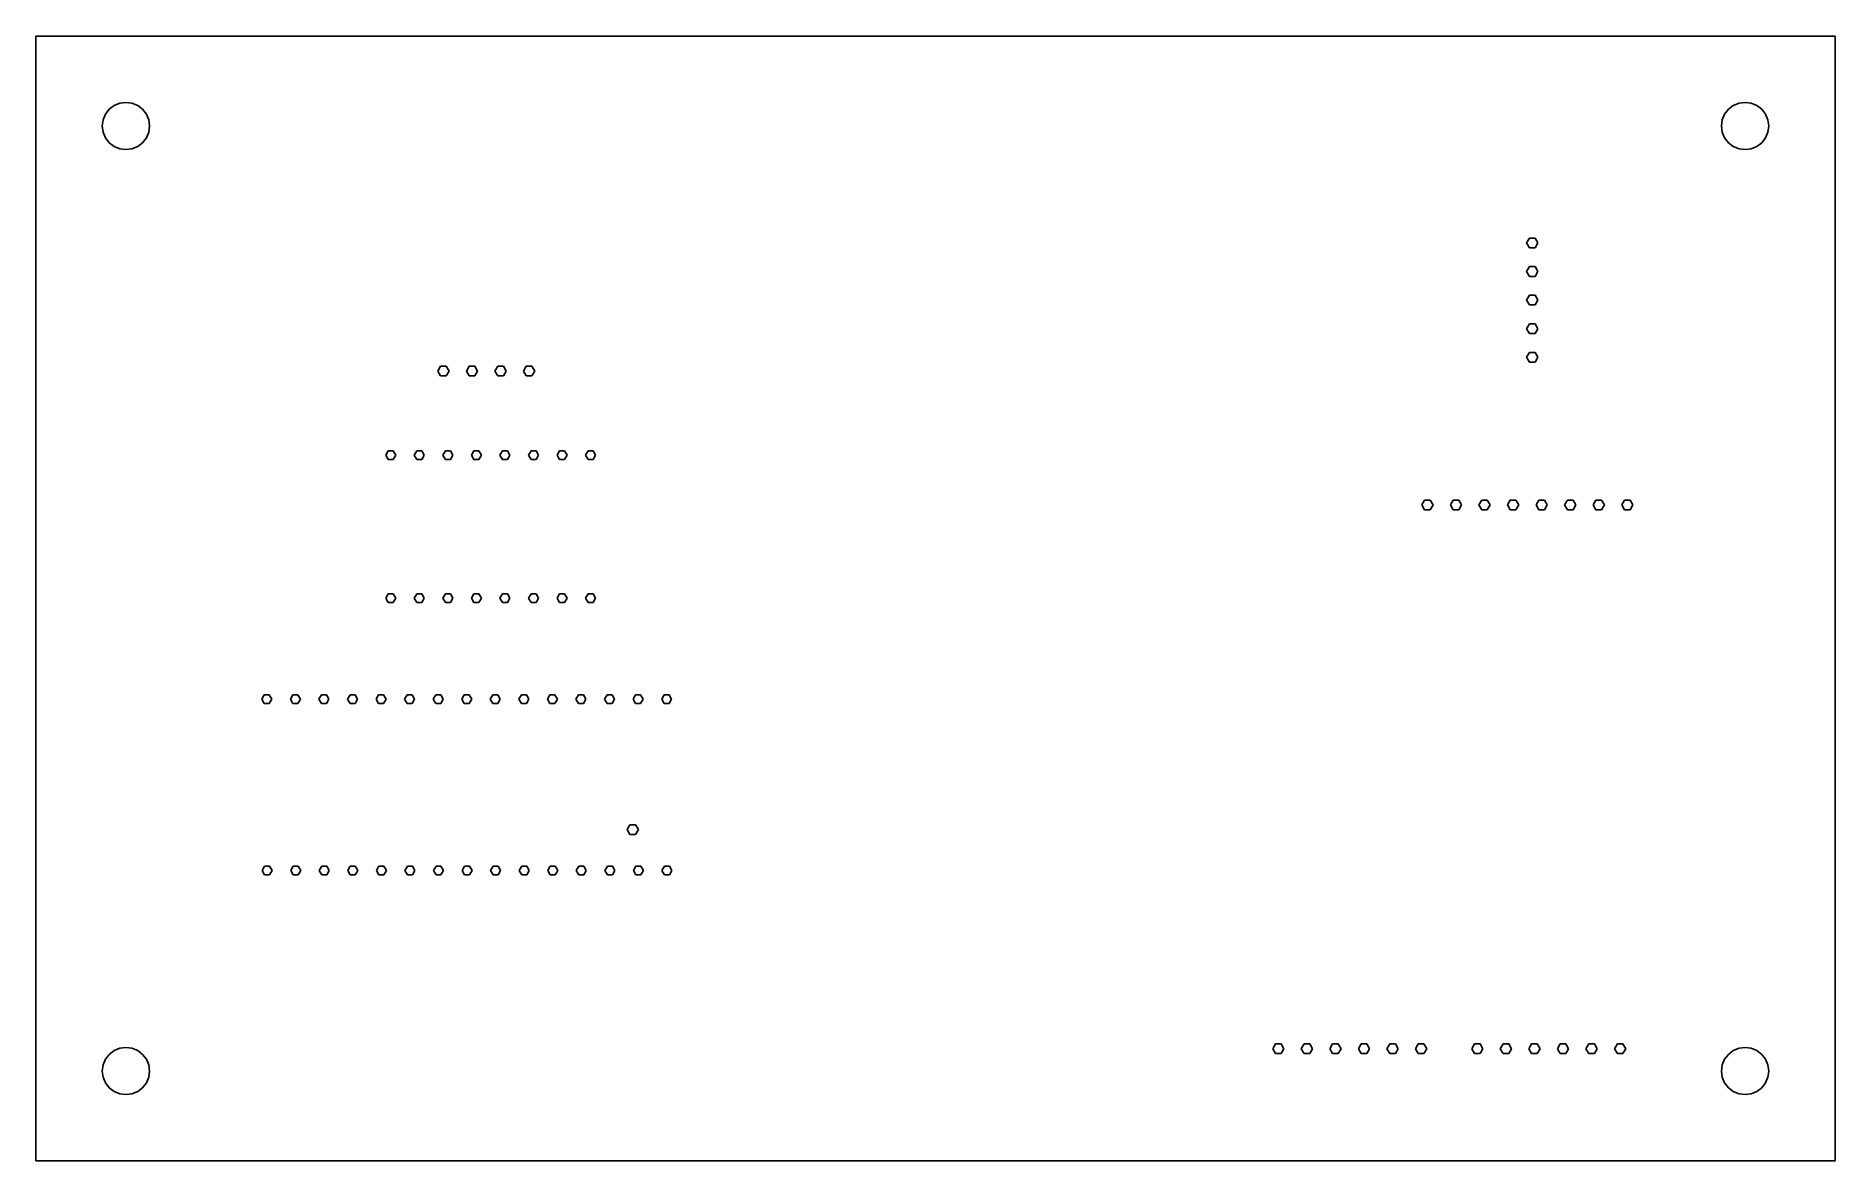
# Model space of a CAD drawing. Extents: x -1 to 244, y -174 to 85.
# Drawn here: x 73.1 to 243.7, y -174.3 to -67.6 of the extents above.
import ezdxf

# ---------------------------------------------------------------- set-up
doc = ezdxf.new("R2010")
doc.units = 0

msp = doc.modelspace()

# ---------------------------------------------------------------- linework, layer by layer
for p, q in [((73.0667, -174.313), (73.0667, -67.6466)), ((73.0667, -67.6466), (243.733, -67.6466)), ((243.733, -67.6466), (243.733, -174.313)), ((79.660003, -75.0599), (79.437439, -75.595444)), ((80.012516, -74.599381), (79.660003, -75.0599)), ((80.4799, -74.240003), (80.012516, -74.599381)), ((81.024823, -74.014926), (80.4799, -74.240003)), ((81.5999, -73.9399), (81.024823, -74.014926)), ((82.174977, -74.014926), (81.5999, -73.9399)), ((82.7199, -74.240003), (82.174977, -74.014926)), ((83.187284, -74.599381), (82.7199, -74.240003)), ((83.539797, -75.0599), (83.187284, -74.599381)), ((83.762361, -75.595444), (83.539797, -75.0599)), ((233.260103, -75.0599), (233.037539, -75.595444)), ((233.612616, -74.599381), (233.260103, -75.0599)), ((234.08, -74.240003), (233.612616, -74.599381)), ((234.624923, -74.014926), (234.08, -74.240003)), ((235.2, -73.9399), (234.624923, -74.014926)), ((235.775077, -74.014926), (235.2, -73.9399)), ((236.32, -74.240003), (235.775077, -74.014926)), ((236.787384, -74.599381), (236.32, -74.240003)), ((237.139897, -75.0599), (236.787384, -74.599381)), ((237.362461, -75.595444), (237.139897, -75.0599)), ((79.437439, -75.595444), (79.3599, -76.1799)), ((79.3599, -76.1799), (79.437439, -76.764356)), ((79.437439, -76.764356), (79.660003, -77.2999)), ((83.539797, -77.2999), (83.762361, -76.764356)), ((83.8399, -76.1799), (83.762361, -75.595444)), ((83.762361, -76.764356), (83.8399, -76.1799)), ((83.8399, -76.1799), (83.8399, -76.1799)), ((233.037539, -75.595444), (232.96, -76.1799)), ((232.96, -76.1799), (233.037539, -76.764356)), ((233.037539, -76.764356), (233.260103, -77.2999)), ((237.139897, -77.2999), (237.362461, -76.764356)), ((237.44, -76.1799), (237.362461, -75.595444)), ((237.362461, -76.764356), (237.44, -76.1799)), ((237.44, -76.1799), (237.44, -76.1799)), ((79.660003, -77.2999), (80.012516, -77.760419)), ((80.012516, -77.760419), (80.4799, -78.119797)), ((80.4799, -78.119797), (81.024823, -78.344874)), ((81.024823, -78.344874), (81.5999, -78.4199)), ((81.5999, -78.4199), (82.174977, -78.344874)), ((82.174977, -78.344874), (82.7199, -78.119797)), ((82.7199, -78.119797), (83.187284, -77.760419)), ((83.187284, -77.760419), (83.539797, -77.2999)), ((233.260103, -77.2999), (233.612616, -77.760419)), ((233.612616, -77.760419), (234.08, -78.119797)), ((234.08, -78.119797), (234.624923, -78.344875)), ((234.624923, -78.344875), (235.2, -78.4199)), ((235.2, -78.4199), (235.775077, -78.344875)), ((235.775077, -78.344875), (236.32, -78.119797)), ((236.32, -78.119797), (236.787384, -77.760419)), ((236.787384, -77.760419), (237.139897, -77.2999)), ((214.745999, -86.80722), (214.479332, -87.2691)), ((215.279332, -86.80722), (214.745999, -86.80722)), ((215.546, -87.2691), (215.279332, -86.80722)), ((214.479332, -87.2691), (214.746, -87.73098)), ((214.746, -87.73098), (215.279333, -87.73098)), ((215.279333, -87.73098), (215.545999, -87.2691)), ((215.545999, -87.2691), (215.546, -87.2691)), ((214.745999, -89.51652), (214.479332, -89.9784)), ((214.479332, -89.9784), (214.746, -90.44028)), ((215.279332, -89.51652), (214.745999, -89.51652)), ((214.746, -90.44028), (215.279333, -90.44028)), ((215.546, -89.9784), (215.279332, -89.51652)), ((215.279333, -90.44028), (215.545999, -89.9784)), ((215.545999, -89.9784), (215.546, -89.9784)), ((214.745999, -92.22582), (214.479332, -92.6877)), ((214.479332, -92.6877), (214.746, -93.14958)), ((215.279332, -92.22582), (214.745999, -92.22582)), ((214.746, -93.14958), (215.279333, -93.14958)), ((215.546, -92.6877), (215.279332, -92.22582)), ((215.279333, -93.14958), (215.545999, -92.6877)), ((215.545999, -92.6877), (215.546, -92.6877)), ((214.745999, -94.93522), (214.479332, -95.3971)), ((214.479332, -95.3971), (214.746, -95.85898)), ((215.279332, -94.93522), (214.745999, -94.93522)), ((215.546, -95.3971), (215.279332, -94.93522)), ((215.279333, -95.85898), (215.545999, -95.3971)), ((215.545999, -95.3971), (215.546, -95.3971)), ((214.746, -95.85898), (215.279333, -95.85898)), ((111.454999, -98.95032), (111.188332, -99.4122)), ((111.988332, -98.95032), (111.454999, -98.95032)), ((112.255, -99.4122), (111.988332, -98.95032)), ((114.163487, -98.94883), (113.89734, -99.4122)), ((114.697853, -98.94883), (114.163487, -98.94883)), ((114.964, -99.4122), (114.697853, -98.94883)), ((116.873999, -98.95032), (116.607332, -99.4122)), ((117.407332, -98.95032), (116.873999, -98.95032)), ((117.674, -99.4122), (117.407332, -98.95032)), ((119.582998, -98.95032), (119.316332, -99.4122)), ((120.116331, -98.95032), (119.582998, -98.95032)), ((120.383, -99.4122), (120.116331, -98.95032)), ((214.745999, -97.64452), (214.479332, -98.1064)), ((214.479332, -98.1064), (214.746, -98.56828)), ((215.279332, -97.64452), (214.745999, -97.64452)), ((214.746, -98.56828), (215.279333, -98.56828)), ((215.546, -98.1064), (215.279332, -97.64452)), ((215.279333, -98.56828), (215.545999, -98.1064)), ((215.545999, -98.1064), (215.546, -98.1064)), ((111.188332, -99.4122), (111.454999, -99.87408)), ((111.454999, -99.87408), (111.988332, -99.87408)), ((111.988332, -99.87408), (112.254999, -99.4122)), ((112.254999, -99.4122), (112.255, -99.4122)), ((113.89734, -99.4122), (114.163487, -99.87557)), ((114.163487, -99.87557), (114.697853, -99.87557)), ((114.697853, -99.87557), (114.964, -99.4122)), ((114.964, -99.4122), (114.964, -99.4122)), ((116.607332, -99.4122), (116.874, -99.87408)), ((116.874, -99.87408), (117.407333, -99.87408)), ((117.407333, -99.87408), (117.673999, -99.4122)), ((117.673999, -99.4122), (117.674, -99.4122)), ((119.316332, -99.4122), (119.582999, -99.87408)), ((119.582999, -99.87408), (120.116332, -99.87408)), ((120.116332, -99.87408), (120.382999, -99.4122)), ((120.382999, -99.4122), (120.383, -99.4122)), ((106.483799, -106.978388), (106.246731, -107.389)), ((106.246731, -107.389), (106.483799, -107.799612)), ((106.957932, -106.978388), (106.483799, -106.978388)), ((107.195, -107.389), (106.957932, -106.978388)), ((106.957933, -107.799612), (107.195, -107.389)), ((107.195, -107.389), (107.195, -107.389)), ((109.1928, -106.978389), (108.955734, -107.389)), ((108.955734, -107.389), (109.1928, -107.799611)), ((109.666933, -106.978389), (109.1928, -106.978389)), ((109.904, -107.389), (109.666933, -106.978389)), ((109.666933, -107.799611), (109.904, -107.389)), ((109.904, -107.389), (109.904, -107.389)), ((111.9028, -106.978389), (111.665734, -107.389)), ((111.665734, -107.389), (111.9028, -107.799611)), ((112.376933, -106.978389), (111.9028, -106.978389)), ((112.614, -107.389), (112.376933, -106.978389)), ((112.376933, -107.799611), (112.614, -107.389)), ((112.614, -107.389), (112.614, -107.389)), ((114.6118, -106.978389), (114.374734, -107.389)), ((114.374734, -107.389), (114.6118, -107.799611)), ((115.085933, -106.978389), (114.6118, -106.978389)), ((115.323, -107.389), (115.085933, -106.978389)), ((115.085933, -107.799611), (115.323, -107.389)), ((115.323, -107.389), (115.323, -107.389)), ((117.3208, -106.978389), (117.083734, -107.389)), ((117.083734, -107.389), (117.3208, -107.799611)), ((117.794933, -106.978389), (117.3208, -106.978389)), ((118.032, -107.389), (117.794933, -106.978389)), ((117.794933, -107.799611), (118.032, -107.389)), ((118.032, -107.389), (118.032, -107.389)), ((120.0308, -106.978389), (119.793734, -107.389)), ((119.793734, -107.389), (120.0308, -107.799611)), ((120.504933, -106.978389), (120.0308, -106.978389)), ((120.742, -107.389), (120.504933, -106.978389)), ((120.504933, -107.799611), (120.742, -107.389)), ((120.742, -107.389), (120.742, -107.389)), ((122.7398, -106.978389), (122.502734, -107.389)), ((122.502734, -107.389), (122.7398, -107.799611)), ((123.213933, -106.978389), (122.7398, -106.978389)), ((123.451, -107.389), (123.213933, -106.978389)), ((123.213933, -107.799611), (123.451, -107.389)), ((123.451, -107.389), (123.451, -107.389)), ((125.4488, -106.978389), (125.211734, -107.389)), ((125.211734, -107.389), (125.4488, -107.799611)), ((125.922933, -106.978389), (125.4488, -106.978389)), ((126.16, -107.389), (125.922933, -106.978389)), ((125.922933, -107.799611), (126.16, -107.389)), ((126.16, -107.389), (126.16, -107.389)), ((106.483799, -107.799612), (106.957933, -107.799612)), ((109.1928, -107.799611), (109.666933, -107.799611)), ((111.9028, -107.799611), (112.376933, -107.799611)), ((114.6118, -107.799611), (115.085933, -107.799611)), ((117.3208, -107.799611), (117.794933, -107.799611)), ((120.0308, -107.799611), (120.504933, -107.799611)), ((122.7398, -107.799611), (123.213933, -107.799611)), ((125.4488, -107.799611), (125.922933, -107.799611)), ((204.796999, -111.64312), (204.530332, -112.105)), ((204.530332, -112.105), (204.797, -112.56688)), ((205.330332, -111.64312), (204.796999, -111.64312)), ((204.797, -112.56688), (205.330333, -112.56688)), ((205.597, -112.105), (205.330332, -111.64312)), ((205.330333, -112.56688), (205.596999, -112.105)), ((205.596999, -112.105), (205.597, -112.105)), ((207.506487, -111.64163), (207.24034, -112.105)), ((207.24034, -112.105), (207.506487, -112.56837)), ((208.040853, -111.64163), (207.506487, -111.64163)), ((207.506487, -112.56837), (208.040853, -112.56837)), ((208.307, -112.105), (208.040853, -111.64163)), ((208.040853, -112.56837), (208.307, -112.105)), ((208.307, -112.105), (208.307, -112.105)), ((210.215998, -111.64312), (209.949332, -112.105)), ((209.949332, -112.105), (210.216, -112.56688)), ((210.749332, -111.64312), (210.215998, -111.64312)), ((210.216, -112.56688), (210.749333, -112.56688)), ((211.016, -112.105), (210.749332, -111.64312)), ((210.749333, -112.56688), (211.015999, -112.105)), ((211.015999, -112.105), (211.016, -112.105)), ((212.924999, -111.64312), (212.658332, -112.105)), ((212.658332, -112.105), (212.925, -112.56688)), ((213.458332, -111.64312), (212.924999, -111.64312)), ((212.925, -112.56688), (213.458333, -112.56688)), ((213.725, -112.105), (213.458332, -111.64312)), ((213.458333, -112.56688), (213.724999, -112.105)), ((213.724999, -112.105), (213.725, -112.105)), ((215.634487, -111.64163), (215.36834, -112.105)), ((215.36834, -112.105), (215.634487, -112.56837)), ((216.168853, -111.64163), (215.634487, -111.64163)), ((215.634487, -112.56837), (216.168853, -112.56837)), ((216.435, -112.105), (216.168853, -111.64163)), ((216.168853, -112.56837), (216.435, -112.105)), ((216.435, -112.105), (216.435, -112.105)), ((218.343999, -111.64312), (218.077332, -112.105)), ((218.077332, -112.105), (218.344, -112.56688)), ((218.877332, -111.64312), (218.343999, -111.64312)), ((218.344, -112.56688), (218.877333, -112.56688)), ((219.144, -112.105), (218.877332, -111.64312)), ((218.877333, -112.56688), (219.143999, -112.105)), ((219.143999, -112.105), (219.144, -112.105)), ((221.052999, -111.64312), (220.786332, -112.105)), ((220.786332, -112.105), (221.053, -112.56688)), ((221.586332, -111.64312), (221.052999, -111.64312)), ((221.053, -112.56688), (221.586333, -112.56688)), ((221.853, -112.105), (221.586332, -111.64312)), ((221.586333, -112.56688), (221.852999, -112.105)), ((221.852999, -112.105), (221.853, -112.105)), ((223.762487, -111.64163), (223.49634, -112.105)), ((223.49634, -112.105), (223.762487, -112.56837)), ((224.296853, -111.64163), (223.762487, -111.64163)), ((223.762487, -112.56837), (224.296853, -112.56837)), ((224.563, -112.105), (224.296853, -111.64163)), ((224.296853, -112.56837), (224.563, -112.105)), ((224.563, -112.105), (224.563, -112.105)), ((94.7293, -130.113389), (94.492234, -130.524)), ((94.492234, -130.524), (94.7293, -130.934611)), ((95.203433, -130.113389), (94.7293, -130.113389)), ((94.7293, -130.934611), (95.203433, -130.934611)), ((95.4405, -130.524), (95.203433, -130.113389)), ((95.203433, -130.934611), (95.4405, -130.524)), ((95.4405, -130.524), (95.4405, -130.524)), ((97.4386, -130.113389), (97.201534, -130.524)), ((97.201534, -130.524), (97.4386, -130.934611)), ((97.912733, -130.113389), (97.4386, -130.113389)), ((97.4386, -130.934611), (97.912733, -130.934611)), ((98.1498, -130.524), (97.912733, -130.113389)), ((97.912733, -130.934611), (98.1498, -130.524)), ((98.1498, -130.524), (98.1498, -130.524)), ((100.1478, -130.113389), (99.910734, -130.524)), ((99.910734, -130.524), (100.1478, -130.934611)), ((100.621933, -130.113389), (100.1478, -130.113389)), ((100.1478, -130.934611), (100.621933, -130.934611)), ((100.859, -130.524), (100.621933, -130.113389)), ((100.621933, -130.934611), (100.859, -130.524)), ((100.859, -130.524), (100.859, -130.524)), ((102.8568, -130.113389), (102.619734, -130.524)), ((102.619734, -130.524), (102.8568, -130.934611)), ((103.330933, -130.113389), (102.8568, -130.113389)), ((102.8568, -130.934611), (103.330933, -130.934611)), ((103.568, -130.524), (103.330933, -130.113389)), ((103.330933, -130.934611), (103.568, -130.524)), ((103.568, -130.524), (103.568, -130.524)), ((105.5668, -130.113389), (105.329734, -130.524)), ((105.329734, -130.524), (105.5668, -130.934611)), ((106.040933, -130.113389), (105.5668, -130.113389)), ((105.5668, -130.934611), (106.040933, -130.934611)), ((106.278, -130.524), (106.040933, -130.113389)), ((106.040933, -130.934611), (106.278, -130.524)), ((106.278, -130.524), (106.278, -130.524)), ((108.2758, -130.113389), (108.038734, -130.524)), ((108.038734, -130.524), (108.2758, -130.934611)), ((108.749933, -130.113389), (108.2758, -130.113389)), ((108.2758, -130.934611), (108.749933, -130.934611)), ((108.987, -130.524), (108.749933, -130.113389)), ((108.749933, -130.934611), (108.987, -130.524)), ((108.987, -130.524), (108.987, -130.524)), ((110.9848, -130.113389), (110.747734, -130.524)), ((110.747734, -130.524), (110.9848, -130.934611)), ((111.458934, -130.113389), (110.9848, -130.113389)), ((110.9848, -130.934611), (111.458934, -130.934611)), ((111.696, -130.524), (111.458934, -130.113389)), ((111.458934, -130.934611), (111.696, -130.524)), ((111.696, -130.524), (111.696, -130.524)), ((113.694799, -130.103388), (113.457732, -130.514)), ((113.457732, -130.514), (113.694799, -130.924612)), ((114.168933, -130.103388), (113.694799, -130.103388)), ((113.694799, -130.924612), (114.168933, -130.924612)), ((114.406, -130.514), (114.168933, -130.103388)), ((114.168933, -130.924612), (114.406, -130.514)), ((114.406, -130.514), (114.406, -130.514)), ((116.4038, -130.103389), (116.166734, -130.514)), ((116.166734, -130.514), (116.4038, -130.924611)), ((116.877933, -130.103389), (116.4038, -130.103389)), ((116.4038, -130.924611), (116.877933, -130.924611)), ((117.115, -130.514), (116.877933, -130.103389)), ((116.877933, -130.924611), (117.115, -130.514)), ((117.115, -130.514), (117.115, -130.514)), ((119.1128, -130.103389), (118.875734, -130.514)), ((118.875734, -130.514), (119.1128, -130.924611)), ((119.586933, -130.103389), (119.1128, -130.103389)), ((119.1128, -130.924611), (119.586933, -130.924611)), ((119.824, -130.514), (119.586933, -130.103389)), ((119.586933, -130.924611), (119.824, -130.514)), ((119.824, -130.514), (119.824, -130.514)), ((121.8228, -130.103389), (121.585734, -130.514)), ((121.585734, -130.514), (121.8228, -130.924611)), ((122.296933, -130.103389), (121.8228, -130.103389)), ((121.8228, -130.924611), (122.296933, -130.924611)), ((122.534, -130.514), (122.296933, -130.103389)), ((122.296933, -130.924611), (122.534, -130.514)), ((122.534, -130.514), (122.534, -130.514)), ((124.5318, -130.103389), (124.294734, -130.514)), ((124.294734, -130.514), (124.5318, -130.924611)), ((125.005933, -130.103389), (124.5318, -130.103389)), ((124.5318, -130.924611), (125.005933, -130.924611)), ((125.243, -130.514), (125.005933, -130.103389)), ((125.005933, -130.924611), (125.243, -130.514)), ((125.243, -130.514), (125.243, -130.514)), ((127.2408, -130.103389), (127.003734, -130.514)), ((127.003734, -130.514), (127.2408, -130.924611)), ((127.714933, -130.103389), (127.2408, -130.103389)), ((127.2408, -130.924611), (127.714933, -130.924611)), ((127.952, -130.514), (127.714933, -130.103389)), ((127.714933, -130.924611), (127.952, -130.514)), ((127.952, -130.514), (127.952, -130.514)), ((129.9508, -130.103389), (129.713734, -130.514)), ((129.713734, -130.514), (129.9508, -130.924611)), ((130.424934, -130.103389), (129.9508, -130.103389)), ((129.9508, -130.924611), (130.424933, -130.924611)), ((130.424933, -130.924611), (130.662, -130.514)), ((130.662, -130.514), (130.424934, -130.103389)), ((130.662, -130.514), (130.662, -130.514)), ((132.659801, -130.103389), (132.422734, -130.514)), ((132.422734, -130.514), (132.659801, -130.924611)), ((133.133934, -130.103389), (132.659801, -130.103389)), ((132.659801, -130.924611), (133.133934, -130.924611)), ((133.371, -130.514), (133.133934, -130.103389)), ((133.133934, -130.924611), (133.371, -130.514)), ((133.371, -130.514), (133.371, -130.514)), ((129.411999, -142.43012), (129.145332, -142.892)), ((129.145332, -142.892), (129.412, -143.35388)), ((129.945332, -142.43012), (129.411999, -142.43012)), ((129.412, -143.35388), (129.945333, -143.35388)), ((130.212, -142.892), (129.945332, -142.43012)), ((129.945333, -143.35388), (130.211999, -142.892)), ((130.211999, -142.892), (130.212, -142.892)), ((94.7589, -146.369389), (94.521834, -146.78)), ((95.233033, -146.369389), (94.7589, -146.369389)), ((95.4701, -146.78), (95.233033, -146.369389)), ((97.4682, -146.369389), (97.231134, -146.78)), ((97.942334, -146.369389), (97.4682, -146.369389)), ((98.1794, -146.78), (97.942334, -146.369389)), ((100.1778, -146.369389), (99.940734, -146.78)), ((100.651933, -146.369389), (100.1778, -146.369389)), ((100.889, -146.78), (100.651933, -146.369389)), ((102.8868, -146.369389), (102.649734, -146.78)), ((103.360933, -146.369389), (102.8868, -146.369389)), ((103.598, -146.78), (103.360933, -146.369389)), ((105.5958, -146.369389), (105.358734, -146.78)), ((106.069933, -146.369389), (105.5958, -146.369389)), ((106.307, -146.78), (106.069933, -146.369389)), ((108.3058, -146.369389), (108.068734, -146.78)), ((108.779933, -146.369389), (108.3058, -146.369389)), ((109.017, -146.78), (108.779933, -146.369389)), ((111.0148, -146.369389), (110.777734, -146.78)), ((111.488934, -146.369389), (111.0148, -146.369389)), ((111.726, -146.78), (111.488934, -146.369389)), ((113.723799, -146.359388), (113.486732, -146.77)), ((113.486732, -146.77), (113.723799, -147.180612)), ((114.197933, -146.359388), (113.723799, -146.359388)), ((114.435, -146.77), (114.197933, -146.359388)), ((114.197933, -147.180612), (114.435, -146.77)), ((114.435, -146.77), (114.435, -146.77)), ((116.4338, -146.359389), (116.196734, -146.77)), ((116.196734, -146.77), (116.4338, -147.180611)), ((116.907933, -146.359389), (116.4338, -146.359389)), ((117.145, -146.77), (116.907933, -146.359389)), ((116.907933, -147.180611), (117.145, -146.77)), ((117.145, -146.77), (117.145, -146.77)), ((119.1428, -146.359389), (118.905734, -146.77)), ((118.905734, -146.77), (119.1428, -147.180611)), ((119.616933, -146.359389), (119.1428, -146.359389)), ((119.854, -146.77), (119.616933, -146.359389)), ((119.616933, -147.180611), (119.854, -146.77)), ((119.854, -146.77), (119.854, -146.77)), ((121.8518, -146.359389), (121.614734, -146.77)), ((121.614734, -146.77), (121.8518, -147.180611)), ((122.325933, -146.359389), (121.8518, -146.359389)), ((122.563, -146.77), (122.325933, -146.359389)), ((122.325933, -147.180611), (122.563, -146.77)), ((122.563, -146.77), (122.563, -146.77)), ((124.5618, -146.359389), (124.324734, -146.77)), ((124.324734, -146.77), (124.5618, -147.180611)), ((125.035933, -146.359389), (124.5618, -146.359389)), ((125.273, -146.77), (125.035933, -146.359389)), ((125.035933, -147.180611), (125.273, -146.77)), ((125.273, -146.77), (125.273, -146.77)), ((127.2708, -146.359389), (127.033734, -146.77)), ((127.033734, -146.77), (127.2708, -147.180611)), ((127.744933, -146.359389), (127.2708, -146.359389)), ((127.982, -146.77), (127.744933, -146.359389)), ((127.744933, -147.180611), (127.982, -146.77)), ((127.982, -146.77), (127.982, -146.77)), ((129.9798, -146.359389), (129.742734, -146.77)), ((129.742734, -146.77), (129.9798, -147.180611)), ((130.453934, -146.359389), (129.9798, -146.359389)), ((130.453933, -147.180611), (130.691, -146.77)), ((130.691, -146.77), (130.453934, -146.359389)), ((130.691, -146.77), (130.691, -146.77)), ((132.689801, -146.359389), (132.452734, -146.77)), ((132.452734, -146.77), (132.689801, -147.180611)), ((133.163934, -146.359389), (132.689801, -146.359389)), ((133.401, -146.77), (133.163934, -146.359389)), ((133.163934, -147.180611), (133.401, -146.77)), ((133.401, -146.77), (133.401, -146.77)), ((94.521834, -146.78), (94.7589, -147.190611)), ((94.7589, -147.190611), (95.233033, -147.190611)), ((95.233033, -147.190611), (95.4701, -146.78)), ((95.4701, -146.78), (95.4701, -146.78)), ((97.231134, -146.78), (97.4682, -147.190611)), ((97.4682, -147.190611), (97.942334, -147.190611)), ((97.942334, -147.190611), (98.1794, -146.78)), ((98.1794, -146.78), (98.1794, -146.78)), ((99.940734, -146.78), (100.1778, -147.190611)), ((100.1778, -147.190611), (100.651933, -147.190611)), ((100.651933, -147.190611), (100.889, -146.78)), ((100.889, -146.78), (100.889, -146.78)), ((102.649734, -146.78), (102.8868, -147.190611)), ((102.8868, -147.190611), (103.360933, -147.190611)), ((103.360933, -147.190611), (103.598, -146.78)), ((103.598, -146.78), (103.598, -146.78)), ((105.358734, -146.78), (105.5958, -147.190611)), ((105.5958, -147.190611), (106.069933, -147.190611)), ((106.069933, -147.190611), (106.307, -146.78)), ((106.307, -146.78), (106.307, -146.78)), ((108.068734, -146.78), (108.3058, -147.190611)), ((108.3058, -147.190611), (108.779933, -147.190611)), ((108.779933, -147.190611), (109.017, -146.78)), ((109.017, -146.78), (109.017, -146.78)), ((110.777734, -146.78), (111.0148, -147.190611)), ((111.0148, -147.190611), (111.488934, -147.190611)), ((111.488934, -147.190611), (111.726, -146.78)), ((111.726, -146.78), (111.726, -146.78)), ((113.723799, -147.180612), (114.197933, -147.180612)), ((116.4338, -147.180611), (116.907933, -147.180611)), ((119.1428, -147.180611), (119.616933, -147.180611)), ((121.8518, -147.180611), (122.325933, -147.180611)), ((124.5618, -147.180611), (125.035933, -147.180611)), ((127.2708, -147.180611), (127.744933, -147.180611)), ((129.9798, -147.180611), (130.453933, -147.180611)), ((132.689801, -147.180611), (133.163934, -147.180611)), ((81.024823, -163.615026), (80.4799, -163.840103)), ((81.5999, -163.54), (81.024823, -163.615026)), ((82.174977, -163.615026), (81.5999, -163.54)), ((82.7199, -163.840103), (82.174977, -163.615026)), ((190.652999, -163.21012), (190.386332, -163.672)), ((190.386332, -163.672), (190.653, -164.13388)), ((191.186332, -163.21012), (190.652999, -163.21012)), ((191.453, -163.672), (191.186332, -163.21012)), ((191.186333, -164.13388), (191.452999, -163.672)), ((191.452999, -163.672), (191.453, -163.672)), ((193.362999, -163.21012), (193.096332, -163.672)), ((193.096332, -163.672), (193.363, -164.13388)), ((193.896332, -163.21012), (193.362999, -163.21012)), ((194.163, -163.672), (193.896332, -163.21012)), ((193.896333, -164.13388), (194.162999, -163.672)), ((194.162999, -163.672), (194.163, -163.672)), ((196.071487, -163.20863), (195.80534, -163.672)), ((195.80534, -163.672), (196.071487, -164.13537)), ((196.605853, -163.20863), (196.071487, -163.20863)), ((196.872, -163.672), (196.605853, -163.20863)), ((196.605853, -164.13537), (196.872, -163.672)), ((196.872, -163.672), (196.872, -163.672)), ((198.780999, -163.21012), (198.514332, -163.672)), ((198.514332, -163.672), (198.780999, -164.13388)), ((199.314332, -163.21012), (198.780999, -163.21012)), ((199.581, -163.672), (199.314332, -163.21012)), ((199.314332, -164.13388), (199.580999, -163.672)), ((199.580999, -163.672), (199.581, -163.672)), ((201.490999, -163.21012), (201.224332, -163.672)), ((201.224332, -163.672), (201.491, -164.13388)), ((202.024332, -163.21012), (201.490999, -163.21012)), ((202.291, -163.672), (202.024332, -163.21012)), ((202.024333, -164.13388), (202.290999, -163.672)), ((202.290999, -163.672), (202.291, -163.672)), ((204.199999, -163.21012), (203.933332, -163.672)), ((203.933332, -163.672), (204.199999, -164.13388)), ((204.733332, -163.21012), (204.199999, -163.21012)), ((205, -163.672), (204.733332, -163.21012)), ((204.733332, -164.13388), (204.999999, -163.672)), ((204.999999, -163.672), (205, -163.672)), ((209.535999, -163.21012), (209.269332, -163.672)), ((209.269332, -163.672), (209.536, -164.13388)), ((210.069332, -163.21012), (209.535999, -163.21012)), ((210.336, -163.672), (210.069332, -163.21012)), ((210.069333, -164.13388), (210.335999, -163.672)), ((210.335999, -163.672), (210.336, -163.672)), ((212.244999, -163.21012), (211.978332, -163.672)), ((211.978332, -163.672), (212.244999, -164.13388)), ((212.778332, -163.21012), (212.244999, -163.21012)), ((213.045, -163.672), (212.778332, -163.21012)), ((212.778333, -164.13388), (213.044999, -163.672)), ((213.044999, -163.672), (213.045, -163.672)), ((214.954999, -163.21012), (214.688332, -163.672)), ((214.688332, -163.672), (214.955, -164.13388)), ((215.488332, -163.21012), (214.954999, -163.21012)), ((215.755, -163.672), (215.488332, -163.21012)), ((215.488333, -164.13388), (215.754999, -163.672)), ((215.754999, -163.672), (215.755, -163.672)), ((217.663998, -163.21012), (217.397332, -163.672)), ((217.397332, -163.672), (217.664, -164.13388)), ((218.197331, -163.21012), (217.663998, -163.21012)), ((218.464, -163.672), (218.197331, -163.21012)), ((218.197333, -164.13388), (218.463999, -163.672)), ((218.463999, -163.672), (218.464, -163.672)), ((220.372487, -163.20863), (220.10634, -163.672)), ((220.10634, -163.672), (220.372487, -164.13537)), ((220.906853, -163.20863), (220.372487, -163.20863)), ((221.173, -163.672), (220.906853, -163.20863)), ((220.906853, -164.13537), (221.173, -163.672)), ((221.173, -163.672), (221.173, -163.672)), ((223.082999, -163.21012), (222.816332, -163.672)), ((222.816332, -163.672), (223.083, -164.13388)), ((223.616332, -163.21012), (223.082999, -163.21012)), ((223.883, -163.672), (223.616332, -163.21012)), ((223.616333, -164.13388), (223.882999, -163.672)), ((223.882999, -163.672), (223.883, -163.672)), ((234.624923, -163.615026), (234.08, -163.840103)), ((235.2, -163.54), (234.624923, -163.615026)), ((235.775077, -163.615026), (235.2, -163.54)), ((236.32, -163.840103), (235.775077, -163.615026)), ((79.437439, -165.195544), (79.3599, -165.78)), ((79.660003, -164.66), (79.437439, -165.195544)), ((80.012516, -164.199481), (79.660003, -164.66)), ((80.4799, -163.840103), (80.012516, -164.199481)), ((83.187284, -164.199481), (82.7199, -163.840103)), ((83.539797, -164.66), (83.187284, -164.199481)), ((83.762361, -165.195544), (83.539797, -164.66)), ((83.8399, -165.78), (83.762361, -165.195544)), ((190.653, -164.13388), (191.186333, -164.13388)), ((193.363, -164.13388), (193.896333, -164.13388)), ((196.071487, -164.13537), (196.605853, -164.13537)), ((198.780999, -164.13388), (199.314332, -164.13388)), ((201.491, -164.13388), (202.024333, -164.13388)), ((204.199999, -164.13388), (204.733332, -164.13388)), ((209.536, -164.13388), (210.069333, -164.13388)), ((212.244999, -164.13388), (212.778333, -164.13388)), ((214.955, -164.13388), (215.488333, -164.13388)), ((217.664, -164.13388), (218.197333, -164.13388)), ((220.372487, -164.13537), (220.906853, -164.13537)), ((223.083, -164.13388), (223.616333, -164.13388)), ((233.037539, -165.195544), (232.96, -165.78)), ((233.260103, -164.66), (233.037539, -165.195544)), ((233.612616, -164.199481), (233.260103, -164.66)), ((234.08, -163.840103), (233.612616, -164.199481)), ((236.787384, -164.199481), (236.32, -163.840103)), ((237.139897, -164.66), (236.787384, -164.199481)), ((237.362461, -165.195544), (237.139897, -164.66)), ((237.44, -165.78), (237.362461, -165.195544)), ((79.3599, -165.78), (79.437439, -166.364456)), ((79.437439, -166.364456), (79.660003, -166.9)), ((79.660003, -166.9), (80.012516, -167.360519)), ((83.187284, -167.360519), (83.539797, -166.9)), ((83.539797, -166.9), (83.762361, -166.364456)), ((83.762361, -166.364456), (83.8399, -165.78)), ((83.8399, -165.78), (83.8399, -165.78)), ((232.96, -165.78), (233.037539, -166.364456)), ((233.037539, -166.364456), (233.260103, -166.9)), ((233.260103, -166.9), (233.612616, -167.360519)), ((236.787384, -167.360519), (237.139897, -166.9)), ((237.139897, -166.9), (237.362461, -166.364456)), ((237.362461, -166.364456), (237.44, -165.78)), ((237.44, -165.78), (237.44, -165.78)), ((80.012516, -167.360519), (80.4799, -167.719897)), ((80.4799, -167.719897), (81.024823, -167.944974)), ((81.024823, -167.944974), (81.5999, -168.02)), ((81.5999, -168.02), (82.174977, -167.944974)), ((82.174977, -167.944974), (82.7199, -167.719897)), ((82.7199, -167.719897), (83.187284, -167.360519)), ((233.612616, -167.360519), (234.08, -167.719897)), ((234.08, -167.719897), (234.624923, -167.944975)), ((234.624923, -167.944975), (235.2, -168.02)), ((235.2, -168.02), (235.775077, -167.944975)), ((235.775077, -167.944975), (236.32, -167.719897)), ((236.32, -167.719897), (236.787384, -167.360519)), ((243.733, -174.313), (73.0667, -174.313))]:
    msp.add_line(p, q)
at = {"layer": 'Layer 1'}
for p, q in [((106.483799, -120.525388), (106.246731, -120.936)), ((106.246731, -120.936), (106.483799, -121.346612)), ((106.957932, -120.525388), (106.483799, -120.525388)), ((107.195, -120.936), (106.957932, -120.525388)), ((106.957933, -121.346612), (107.195, -120.936)), ((107.195, -120.936), (107.195, -120.936)), ((109.1928, -120.525389), (108.955734, -120.936)), ((108.955734, -120.936), (109.1928, -121.346611)), ((109.666933, -120.525389), (109.1928, -120.525389)), ((109.904, -120.936), (109.666933, -120.525389)), ((109.666933, -121.346611), (109.904, -120.936)), ((109.904, -120.936), (109.904, -120.936)), ((111.9028, -120.525389), (111.665734, -120.936)), ((111.665734, -120.936), (111.9028, -121.346611)), ((112.376933, -120.525389), (111.9028, -120.525389)), ((112.614, -120.936), (112.376933, -120.525389)), ((112.376933, -121.346611), (112.614, -120.936)), ((112.614, -120.936), (112.614, -120.936)), ((114.6118, -120.525389), (114.374734, -120.936)), ((114.374734, -120.936), (114.6118, -121.346611)), ((115.085933, -120.525389), (114.6118, -120.525389)), ((115.323, -120.936), (115.085933, -120.525389)), ((115.085933, -121.346611), (115.323, -120.936)), ((115.323, -120.936), (115.323, -120.936)), ((117.3208, -120.525389), (117.083734, -120.936)), ((117.083734, -120.936), (117.3208, -121.346611)), ((117.794933, -120.525389), (117.3208, -120.525389)), ((118.032, -120.936), (117.794933, -120.525389)), ((117.794933, -121.346611), (118.032, -120.936)), ((118.032, -120.936), (118.032, -120.936)), ((120.0308, -120.525389), (119.793734, -120.936)), ((119.793734, -120.936), (120.0308, -121.346611)), ((120.504933, -120.525389), (120.0308, -120.525389)), ((120.742, -120.936), (120.504933, -120.525389)), ((120.504933, -121.346611), (120.742, -120.936)), ((120.742, -120.936), (120.742, -120.936)), ((122.7398, -120.525389), (122.502734, -120.936)), ((122.502734, -120.936), (122.7398, -121.346611)), ((123.213933, -120.525389), (122.7398, -120.525389)), ((123.451, -120.936), (123.213933, -120.525389)), ((123.213933, -121.346611), (123.451, -120.936)), ((123.451, -120.936), (123.451, -120.936)), ((125.4488, -120.525389), (125.211734, -120.936)), ((125.211734, -120.936), (125.4488, -121.346611)), ((125.922933, -120.525389), (125.4488, -120.525389)), ((126.16, -120.936), (125.922933, -120.525389)), ((125.922933, -121.346611), (126.16, -120.936)), ((126.16, -120.936), (126.16, -120.936)), ((106.483799, -121.346612), (106.957933, -121.346612)), ((109.1928, -121.346611), (109.666933, -121.346611)), ((111.9028, -121.346611), (112.376933, -121.346611)), ((114.6118, -121.346611), (115.085933, -121.346611)), ((117.3208, -121.346611), (117.794933, -121.346611)), ((120.0308, -121.346611), (120.504933, -121.346611)), ((122.7398, -121.346611), (123.213933, -121.346611)), ((125.4488, -121.346611), (125.922933, -121.346611))]:
    msp.add_line(p, q, dxfattribs=at)

doc.saveas('drawing.dxf')
